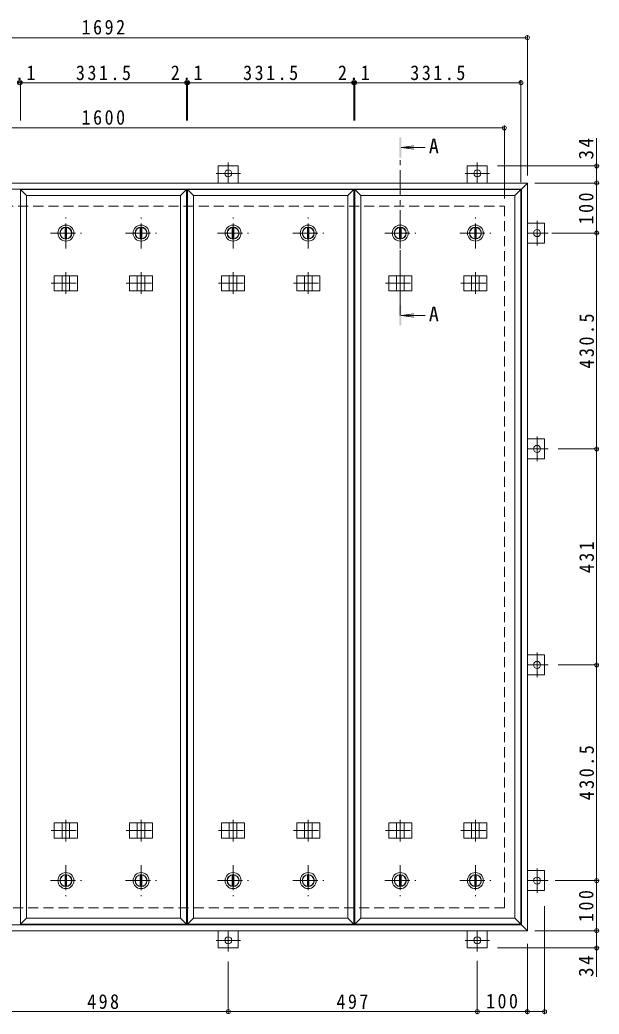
# Model space of a CAD drawing. Units: millimetres at full size, sheet at 1:10. Extents: x -2570 to 2371, y -1962 to 1582.
# Drawn here: x -1248 to -92, y -402 to 1582 of the extents above; entities that cross this region are included whole.
import ezdxf
from ezdxf.enums import TextEntityAlignment as Align

# ---------------------------------------------------------------- set-up
doc = ezdxf.new("R2010")
doc.units = ezdxf.units.MM
doc.header["$LTSCALE"] = 10
doc.header["$PDMODE"] = 32
doc.header["$PDSIZE"] = 8
doc.linetypes.add('CHAIN1', pattern=[8, 5, -1, 1, -1])
doc.linetypes.add('DASHED2', pattern=[3, 2, -1])
for name, color, linetype, lineweight in [('0-1_躯体', 2, 'DASHED2', 9), ('0-2_仕上', 4, 'Continuous', 9), ('0-3_建具', 4, 'Continuous', 9), ('0-5_寸法', 4, 'Continuous', 9), ('0-C', 2, 'Continuous', 9), ('0-E', 3, 'Continuous', 9), ('0-F', 7, 'Continuous', 9)]:
    doc.layers.add(name, color=color, linetype=linetype, lineweight=lineweight)
doc.styles.add('ＭＳ ゴシック', font='')
doc.styles.get('ＭＳ ゴシック').set_extended_font_data('MS Gothic')

msp = doc.modelspace()

# ---------------------------------------------------------------- linework, layer by layer
at = {"layer": '0-1_躯体'}
for p, q in [((-1881.46, 1210.53), (-281.46, 1210.53)), ((-281.46, 1210.53), (-281.46, -189.47)), ((-281.46, -189.47), (-1881.46, -189.47))]:
    msp.add_line(p, q, dxfattribs=at)
at = {"layer": '0-2_仕上'}
for p, q in [((-1247.21, -222.47), (-1247.21, 1243.53)), ((-1247.21, 1243.53), (-915.71, 1243.53)), ((-927.71, -210.47), (-927.71, 1231.53)), ((-915.71, -222.47), (-915.71, 1243.53)), ((-913.58, -222.47), (-913.58, 1243.53)), ((-913.58, 1243.53), (-582.08, 1243.53)), ((-594.08, -210.47), (-594.08, 1231.53)), ((-582.08, -222.47), (-582.08, 1243.53)), ((-579.96, -222.47), (-579.96, 1243.53)), ((-579.96, 1243.53), (-248.46, 1243.53)), ((-260.46, -210.47), (-260.46, 1231.53)), ((-248.46, -222.47), (-248.46, 1243.53))]:
    msp.add_line(p, q, dxfattribs=at)
for points in [[(-1235.21, -210.47), (-1235.21, 1231.53), (-1247.21, 1243.53)], [(-1235.21, 1231.53), (-927.71, 1231.53), (-915.71, 1243.53)], [(-901.58, -210.47), (-901.58, 1231.53), (-913.58, 1243.53)], [(-901.58, 1231.53), (-594.08, 1231.53), (-582.08, 1243.53)], [(-567.96, -210.47), (-567.96, 1231.53), (-579.96, 1243.53)], [(-567.96, 1231.53), (-260.46, 1231.53), (-248.46, 1243.53)], [(-1235.21, -210.47), (-1247.21, -222.47), (-915.71, -222.47)], [(-1235.21, -210.47), (-927.71, -210.47), (-915.71, -222.47)], [(-901.58, -210.47), (-913.58, -222.47), (-582.08, -222.47)], [(-901.58, -210.47), (-594.08, -210.47), (-582.08, -222.47)], [(-567.96, -210.47), (-579.96, -222.47), (-248.46, -222.47)], [(-567.96, -210.47), (-260.46, -210.47), (-248.46, -222.47)]]:
    msp.add_lwpolyline(points, dxfattribs=at)
at = {"layer": '0-3_建具', "color": 2}
for p, q in [((-1927.46, 1256.53), (-235.46, 1256.53)), ((-247.46, 1244.53), (-235.46, 1256.53)), ((-235.46, 1256.53), (-235.46, -235.47)), ((-1915.46, 1244.53), (-247.46, 1244.53)), ((-247.46, -223.47), (-247.46, 1244.53)), ((-235.46, -235.47), (-1927.46, -235.47)), ((-247.46, -223.47), (-1915.46, -223.47)), ((-247.46, -223.47), (-235.46, -235.47))]:
    msp.add_line(p, q, dxfattribs=at)
at = {"layer": '0-3_建具'}
for p, q in [((-1179.54, 1071.53), (-1179.54, 1041.53)), ((-1179.54, 1071.53), (-1133.37, 1071.53)), ((-1163.96, 1071.53), (-1163.96, 1041.53)), ((-1148.96, 1071.53), (-1148.96, 1041.53)), ((-1133.37, 1071.53), (-1133.37, 1041.53)), ((-1029.54, 1071.53), (-1029.54, 1041.53)), ((-1029.54, 1071.53), (-983.37, 1071.53)), ((-1013.96, 1071.53), (-1013.96, 1041.53)), ((-998.96, 1071.53), (-998.96, 1041.53)), ((-983.37, 1071.53), (-983.37, 1041.53)), ((-845.92, 1071.53), (-845.92, 1041.53)), ((-845.92, 1071.53), (-799.74, 1071.53)), ((-830.33, 1071.53), (-830.33, 1041.53)), ((-815.33, 1071.53), (-815.33, 1041.53)), ((-799.74, 1071.53), (-799.74, 1041.53)), ((-695.92, 1071.53), (-695.92, 1041.53)), ((-695.92, 1071.53), (-649.74, 1071.53)), ((-680.33, 1071.53), (-680.33, 1041.53)), ((-665.33, 1071.53), (-665.33, 1041.53)), ((-649.74, 1071.53), (-649.74, 1041.53)), ((-512.29, 1071.53), (-512.29, 1041.53)), ((-512.29, 1071.53), (-466.12, 1071.53)), ((-496.71, 1071.53), (-496.71, 1041.53)), ((-481.71, 1071.53), (-481.71, 1041.53)), ((-466.12, 1071.53), (-466.12, 1041.53)), ((-362.29, 1071.53), (-362.29, 1041.53)), ((-362.29, 1071.53), (-316.12, 1071.53)), ((-346.71, 1071.53), (-346.71, 1041.53)), ((-331.71, 1071.53), (-331.71, 1041.53)), ((-316.12, 1071.53), (-316.12, 1041.53)), ((-1179.54, 1041.53), (-1133.37, 1041.53)), ((-1029.54, 1041.53), (-983.37, 1041.53)), ((-845.92, 1041.53), (-799.74, 1041.53)), ((-695.92, 1041.53), (-649.74, 1041.53)), ((-512.29, 1041.53), (-466.12, 1041.53)), ((-362.29, 1041.53), (-316.12, 1041.53)), ((-1179.54, -50.47), (-1179.54, -20.47)), ((-1179.54, -20.47), (-1133.37, -20.47)), ((-1163.96, -50.47), (-1163.96, -20.47)), ((-1148.96, -50.47), (-1148.96, -20.47)), ((-1133.37, -50.47), (-1133.37, -20.47)), ((-1029.54, -50.47), (-1029.54, -20.47)), ((-1029.54, -20.47), (-983.37, -20.47)), ((-1013.96, -50.47), (-1013.96, -20.47)), ((-998.96, -50.47), (-998.96, -20.47)), ((-983.37, -50.47), (-983.37, -20.47)), ((-845.92, -50.47), (-845.92, -20.47)), ((-845.92, -20.47), (-799.74, -20.47)), ((-830.33, -50.47), (-830.33, -20.47)), ((-815.33, -50.47), (-815.33, -20.47)), ((-799.74, -50.47), (-799.74, -20.47)), ((-695.92, -50.47), (-695.92, -20.47)), ((-695.92, -20.47), (-649.74, -20.47)), ((-680.33, -50.47), (-680.33, -20.47)), ((-665.33, -50.47), (-665.33, -20.47)), ((-649.74, -50.47), (-649.74, -20.47)), ((-512.29, -50.47), (-512.29, -20.47)), ((-512.29, -20.47), (-466.12, -20.47)), ((-496.71, -50.47), (-496.71, -20.47)), ((-481.71, -50.47), (-481.71, -20.47)), ((-466.12, -50.47), (-466.12, -20.47)), ((-362.29, -50.47), (-362.29, -20.47)), ((-362.29, -20.47), (-316.12, -20.47)), ((-346.71, -50.47), (-346.71, -20.47)), ((-331.71, -50.47), (-331.71, -20.47)), ((-316.12, -50.47), (-316.12, -20.47)), ((-1179.54, -50.47), (-1133.37, -50.47)), ((-1029.54, -50.47), (-983.37, -50.47)), ((-845.92, -50.47), (-799.74, -50.47)), ((-695.92, -50.47), (-649.74, -50.47)), ((-512.29, -50.47), (-466.12, -50.47)), ((-362.29, -50.47), (-316.12, -50.47))]:
    msp.add_line(p, q, dxfattribs=at)
at = {"layer": '0-3_建具', "linetype": 'CHAIN1'}
for p, q in [((-1156.46, 1078.65), (-1156.46, 1035.41)), ((-1006.46, 1078.65), (-1006.46, 1035.41)), ((-822.83, 1078.65), (-822.83, 1035.41)), ((-672.83, 1078.65), (-672.83, 1035.41)), ((-489.21, 1078.65), (-489.21, 1035.41)), ((-339.21, 1078.65), (-339.21, 1035.41)), ((-1185.87, 1056.53), (-1127.05, 1056.53)), ((-1035.87, 1056.53), (-977.05, 1056.53)), ((-852.24, 1056.53), (-793.42, 1056.53)), ((-702.24, 1056.53), (-643.42, 1056.53)), ((-518.62, 1056.53), (-459.8, 1056.53)), ((-368.62, 1056.53), (-309.8, 1056.53)), ((-1156.46, -57.59), (-1156.46, -14.35)), ((-1006.46, -57.59), (-1006.46, -14.35)), ((-822.83, -57.59), (-822.83, -14.35)), ((-672.83, -57.59), (-672.83, -14.35)), ((-489.21, -57.59), (-489.21, -14.35)), ((-339.21, -57.59), (-339.21, -14.35)), ((-1185.87, -35.47), (-1127.05, -35.47)), ((-1035.87, -35.47), (-977.05, -35.47)), ((-852.24, -35.47), (-793.42, -35.47)), ((-702.24, -35.47), (-643.42, -35.47)), ((-518.62, -35.47), (-459.8, -35.47)), ((-368.62, -35.47), (-309.8, -35.47))]:
    msp.add_line(p, q, dxfattribs=at)
at = {"layer": '0-5_寸法'}
for p, q in [((-487.21, 1327.35), (-462.42, 1330.61)), ((-487.21, 1327.35), (-462.42, 1324.09)), ((-487.21, 1327.35), (-439.74, 1327.35)), ((-487.21, 992.22), (-462.42, 995.49)), ((-487.21, 992.22), (-462.42, 988.96)), ((-487.21, 992.22), (-439.74, 992.22))]:
    msp.add_line(p, q, dxfattribs=at)
at = {"layer": '0-5_寸法', "linetype": 'CHAIN1'}
msp.add_line((-489.21, 992.22), (-489.21, 1307.35), dxfattribs=at)
at = {"layer": '0-5_寸法'}
for points in [[(-487.21, 1347.35), (-491.21, 1347.35), (-487.21, 1307.35), (-491.21, 1307.35)], [(-487.21, 972.22), (-491.21, 972.22), (-487.21, 1012.22), (-491.21, 1012.22)]]:
    msp.add_solid(points, dxfattribs=at)
at = {"layer": '0-C', "linetype": 'CHAIN1'}
for p, q in [((-1156.46, 1125.53), (-1156.46, 1187.53)), ((-1006.46, 1125.53), (-1006.46, 1187.53)), ((-822.83, 1125.53), (-822.83, 1187.53)), ((-672.83, 1125.53), (-672.83, 1187.53)), ((-489.21, 1125.53), (-489.21, 1187.53)), ((-339.21, 1125.53), (-339.21, 1187.53)), ((-1187.46, 1156.53), (-1125.46, 1156.53)), ((-1037.46, 1156.53), (-975.46, 1156.53)), ((-853.83, 1156.53), (-791.83, 1156.53)), ((-703.83, 1156.53), (-641.83, 1156.53)), ((-520.21, 1156.53), (-458.21, 1156.53)), ((-370.21, 1156.53), (-308.21, 1156.53)), ((-1156.46, -104.47), (-1156.46, -166.47)), ((-1006.46, -104.47), (-1006.46, -166.47)), ((-822.83, -104.47), (-822.83, -166.47)), ((-672.83, -104.47), (-672.83, -166.47)), ((-489.21, -104.47), (-489.21, -166.47)), ((-339.21, -104.47), (-339.21, -166.47)), ((-1187.46, -135.47), (-1125.46, -135.47)), ((-1037.46, -135.47), (-975.46, -135.47)), ((-853.83, -135.47), (-791.83, -135.47)), ((-703.83, -135.47), (-641.83, -135.47)), ((-520.21, -135.47), (-458.21, -135.47)), ((-370.21, -135.47), (-308.21, -135.47))]:
    msp.add_line(p, q, dxfattribs=at)
at = {"layer": '0-C'}
for p, q in [((-1157.96, 1167.93), (-1157.96, 1145.13)), ((-1154.96, 1167.93), (-1154.96, 1145.13)), ((-1007.96, 1167.93), (-1007.96, 1145.13)), ((-1004.96, 1167.93), (-1004.96, 1145.13)), ((-824.33, 1167.93), (-824.33, 1145.13)), ((-821.33, 1167.93), (-821.33, 1145.13)), ((-674.33, 1167.93), (-674.33, 1145.13)), ((-671.33, 1167.93), (-671.33, 1145.13)), ((-490.71, 1167.93), (-490.71, 1145.13)), ((-487.71, 1167.93), (-487.71, 1145.13)), ((-340.71, 1167.93), (-340.71, 1145.13)), ((-337.71, 1167.93), (-337.71, 1145.13)), ((-1157.96, -146.87), (-1157.96, -124.07)), ((-1154.96, -146.87), (-1154.96, -124.07)), ((-1007.96, -146.87), (-1007.96, -124.07)), ((-1004.96, -146.87), (-1004.96, -124.07)), ((-824.33, -146.87), (-824.33, -124.07)), ((-821.33, -146.87), (-821.33, -124.07)), ((-674.33, -146.87), (-674.33, -124.07)), ((-671.33, -146.87), (-671.33, -124.07)), ((-490.71, -146.87), (-490.71, -124.07)), ((-487.71, -146.87), (-487.71, -124.07)), ((-340.71, -146.87), (-340.71, -124.07)), ((-337.71, -146.87), (-337.71, -124.07))]:
    msp.add_line(p, q, dxfattribs=at)
for centre, radius in [((-1156.46, 1156.53), 16), ((-1006.46, 1156.53), 16), ((-822.83, 1156.53), 16), ((-672.83, 1156.53), 16), ((-489.21, 1156.53), 16), ((-339.21, 1156.53), 16), ((-1156.46, 1156.53), 12), ((-1156.46, 1156.53), 11.5), ((-1006.46, 1156.53), 12), ((-1006.46, 1156.53), 11.5), ((-822.83, 1156.53), 12), ((-822.83, 1156.53), 11.5), ((-672.83, 1156.53), 12), ((-672.83, 1156.53), 11.5), ((-489.21, 1156.53), 12), ((-489.21, 1156.53), 11.5), ((-339.21, 1156.53), 12), ((-339.21, 1156.53), 11.5), ((-1156.46, -135.47), 16), ((-1156.46, -135.47), 12), ((-1156.46, -135.47), 11.5), ((-1006.46, -135.47), 16), ((-1006.46, -135.47), 12), ((-1006.46, -135.47), 11.5), ((-822.83, -135.47), 16), ((-822.83, -135.47), 12), ((-822.83, -135.47), 11.5), ((-672.83, -135.47), 16), ((-672.83, -135.47), 12), ((-672.83, -135.47), 11.5), ((-489.21, -135.47), 16), ((-489.21, -135.47), 12), ((-489.21, -135.47), 11.5), ((-339.21, -135.47), 16), ((-339.21, -135.47), 12), ((-339.21, -135.47), 11.5)]:
    msp.add_circle(centre, radius, dxfattribs=at)
at = {"layer": '0-E'}
for p, q in [((-852.46, 1290.73), (-812.46, 1290.73)), ((-852.46, 1290.73), (-852.46, 1256.53)), ((-812.46, 1290.73), (-812.46, 1256.53)), ((-355.46, 1290.73), (-315.46, 1290.73)), ((-355.46, 1290.73), (-355.46, 1256.53)), ((-315.46, 1290.73), (-315.46, 1256.53)), ((-201.26, 1176.53), (-235.46, 1176.53)), ((-201.26, 1176.53), (-201.26, 1136.53)), ((-201.26, 1136.53), (-235.46, 1136.53)), ((-201.26, 746.03), (-235.46, 746.03)), ((-201.26, 746.03), (-201.26, 706.03)), ((-201.26, 706.03), (-235.46, 706.03)), ((-201.26, 315.03), (-235.46, 315.03)), ((-201.26, 315.03), (-201.26, 275.03)), ((-201.26, 275.03), (-235.46, 275.03)), ((-201.26, -115.47), (-235.46, -115.47)), ((-201.26, -115.47), (-201.26, -155.47)), ((-201.26, -155.47), (-235.46, -155.47)), ((-852.46, -269.67), (-852.46, -235.47)), ((-812.46, -269.67), (-812.46, -235.47)), ((-355.46, -269.67), (-355.46, -235.47)), ((-315.46, -269.67), (-315.46, -235.47)), ((-812.46, -269.67), (-852.46, -269.67)), ((-315.46, -269.67), (-355.46, -269.67))]:
    msp.add_line(p, q, dxfattribs=at)
at = {"layer": '0-E', "linetype": 'CHAIN1'}
for p, q in [((-832.46, 1297.71), (-832.46, 1256.53)), ((-335.46, 1297.71), (-335.46, 1256.53)), ((-808.08, 1275.73), (-856.83, 1275.73)), ((-311.08, 1275.73), (-359.83, 1275.73)), ((-216.26, 1132.16), (-216.26, 1180.91)), ((-194.28, 1156.53), (-235.46, 1156.53)), ((-216.26, 701.66), (-216.26, 750.41)), ((-194.28, 726.03), (-235.46, 726.03)), ((-216.26, 270.65), (-216.26, 319.41)), ((-194.28, 295.03), (-235.46, 295.03)), ((-216.26, -159.85), (-216.26, -111.09)), ((-194.28, -135.47), (-235.46, -135.47)), ((-832.46, -276.64), (-832.46, -235.47)), ((-335.46, -276.64), (-335.46, -235.47)), ((-856.83, -254.67), (-808.08, -254.67)), ((-359.83, -254.67), (-311.08, -254.67))]:
    msp.add_line(p, q, dxfattribs=at)
at = {"layer": '0-E'}
for centre in [(-832.46, 1275.73), (-335.46, 1275.73), (-216.26, 1156.53), (-216.26, 726.03), (-216.26, 295.03), (-216.26, -135.47), (-832.46, -254.67), (-335.46, -254.67)]:
    msp.add_circle(centre, 7, dxfattribs=at)
at = {"layer": '0-F'}
for p, q in [((-235.46, 1271.53), (-235.46, 1551.53)), ((-1927.46, 1546.53), (-235.46, 1546.53)), ((-1249.33, 1456.53), (-1247.21, 1456.53)), ((-1247.21, 1459.53), (-1247.21, 1381.53)), ((-1247.21, 1456.53), (-915.71, 1456.53)), ((-915.71, 1459.53), (-915.71, 1381.53)), ((-915.71, 1456.53), (-913.58, 1456.53)), ((-913.58, 1459.53), (-913.58, 1381.53)), ((-913.58, 1456.53), (-582.08, 1456.53)), ((-582.08, 1459.53), (-582.08, 1381.53)), ((-582.08, 1456.53), (-579.96, 1456.53)), ((-579.96, 1459.53), (-579.96, 1381.53)), ((-579.96, 1456.53), (-248.46, 1456.53)), ((-248.46, 1258.53), (-248.46, 1461.53)), ((-281.46, 1225.53), (-281.46, 1371.53)), ((-1881.46, 1366.53), (-281.46, 1366.53)), ((-97.37, 1290.73), (-97.37, 1345.91)), ((-92.37, 1290.73), (-295.46, 1290.73)), ((-97.37, 1256.53), (-97.37, 1290.73)), ((-220.46, 1256.53), (-92.37, 1256.53)), ((-97.37, 1156.53), (-97.37, 1256.53)), ((-186.53, 1156.53), (-92.37, 1156.53)), ((-97.37, 726.03), (-97.37, 1156.53)), ((-94.37, 726.03), (-174.28, 726.03)), ((-97.37, 295.03), (-97.37, 726.03)), ((-94.37, 295.03), (-174.28, 295.03)), ((-97.37, -135.47), (-97.37, 295.03)), ((-179.94, -135.47), (-92.37, -135.47)), ((-97.37, -235.47), (-97.37, -135.47)), ((-201.26, -401.83), (-201.26, -186.68)), ((-220.46, -235.47), (-92.37, -235.47)), ((-97.37, -235.47), (-97.37, -269.67)), ((-92.37, -269.67), (-295.46, -269.67)), ((-235.46, -261.68), (-235.45, -401.83)), ((-97.37, -269.67), (-97.37, -327.62)), ((-832.46, -399.83), (-832.46, -296.64)), ((-335.46, -295.61), (-335.45, -401.83)), ((-1330.46, -396.83), (-832.46, -396.83)), ((-832.46, -396.83), (-335.45, -396.83)), ((-335.45, -396.83), (-235.45, -396.83)), ((-235.45, -396.83), (-201.26, -396.83))]:
    msp.add_line(p, q, dxfattribs=at)
for p in [(-235.46, 1546.53), (-1249.33, 1456.53), (-1247.21, 1456.53), (-915.71, 1456.53), (-913.58, 1456.53), (-582.08, 1456.53), (-579.96, 1456.53), (-248.46, 1456.53), (-281.46, 1366.53), (-97.37, 1290.73), (-97.37, 1256.53), (-97.37, 1156.53), (-97.37, 726.03), (-97.37, 295.03), (-97.37, -135.47), (-97.37, -235.47), (-97.37, -269.67), (-832.46, -396.83), (-335.45, -396.83), (-235.45, -396.83), (-201.26, -396.83)]:
    msp.add_point(p, dxfattribs=at)

# ---------------------------------------------------------------- texts
at = {"layer": '0-5_寸法', "color": 2, "style": 'ＭＳ ゴシック'}
for p in [(-432.18, 1306.95), (-432.18, 971.83)]:
    msp.add_text('A', height=29.33, dxfattribs=at).set_placement(p, align=Align.BOTTOM_LEFT)
at = {"layer": '0-F', "color": 2, "char_height": 29.33, "attachment_point": 7, "style": 'ＭＳ ゴシック'}
for s, insert in [('\\T1.28;\\W0.9;1692', (-1125.21, 1552.53)), ('\\T1.27;\\W0.9;2.1', (-1280.77, 1461.53)), ('\\T1.28;\\W0.9;331.5', (-1136.46, 1461.53)), ('\\T1.27;\\W0.9;2.1', (-947.14, 1461.53)), ('\\T1.28;\\W0.9;331.5', (-802.83, 1461.53)), ('\\T1.27;\\W0.9;2.1', (-613.52, 1461.53)), ('\\T1.28;\\W0.9;331.5', (-469.21, 1461.53)), ('\\T1.28;\\W0.9;1600', (-1125.21, 1372.53)), ('\\T1.27;\\W0.9;498', (-1113.96, -391.83)), ('\\T1.27;\\W0.9;497', (-616.46, -391.83)), ('\\T1.27;\\W0.9;100', (-317.95, -390.83))]:
    msp.add_mtext(s, dxfattribs=dict(at, insert=insert))
at = {"layer": '0-F', "color": 2, "char_height": 29.33, "attachment_point": 7, "rotation": 90, "style": 'ＭＳ ゴシック'}
for s, insert in [('\\T1.27;\\W0.95;34', (-103.37, 1303.41)), ('\\T1.27;\\W0.9;100', (-103.37, 1174.03)), ('\\T1.28;\\W0.9;430.5', (-102.37, 886.28)), ('\\T1.27;\\W0.9;431', (-102.37, 478.03)), ('\\T1.28;\\W0.9;430.5', (-102.37, 24.78)), ('\\T1.27;\\W0.9;100', (-103.37, -217.97)), ('\\T1.27;\\W0.95;34', (-103.37, -327.62))]:
    msp.add_mtext(s, dxfattribs=dict(at, insert=insert))

doc.saveas('drawing.dxf')
